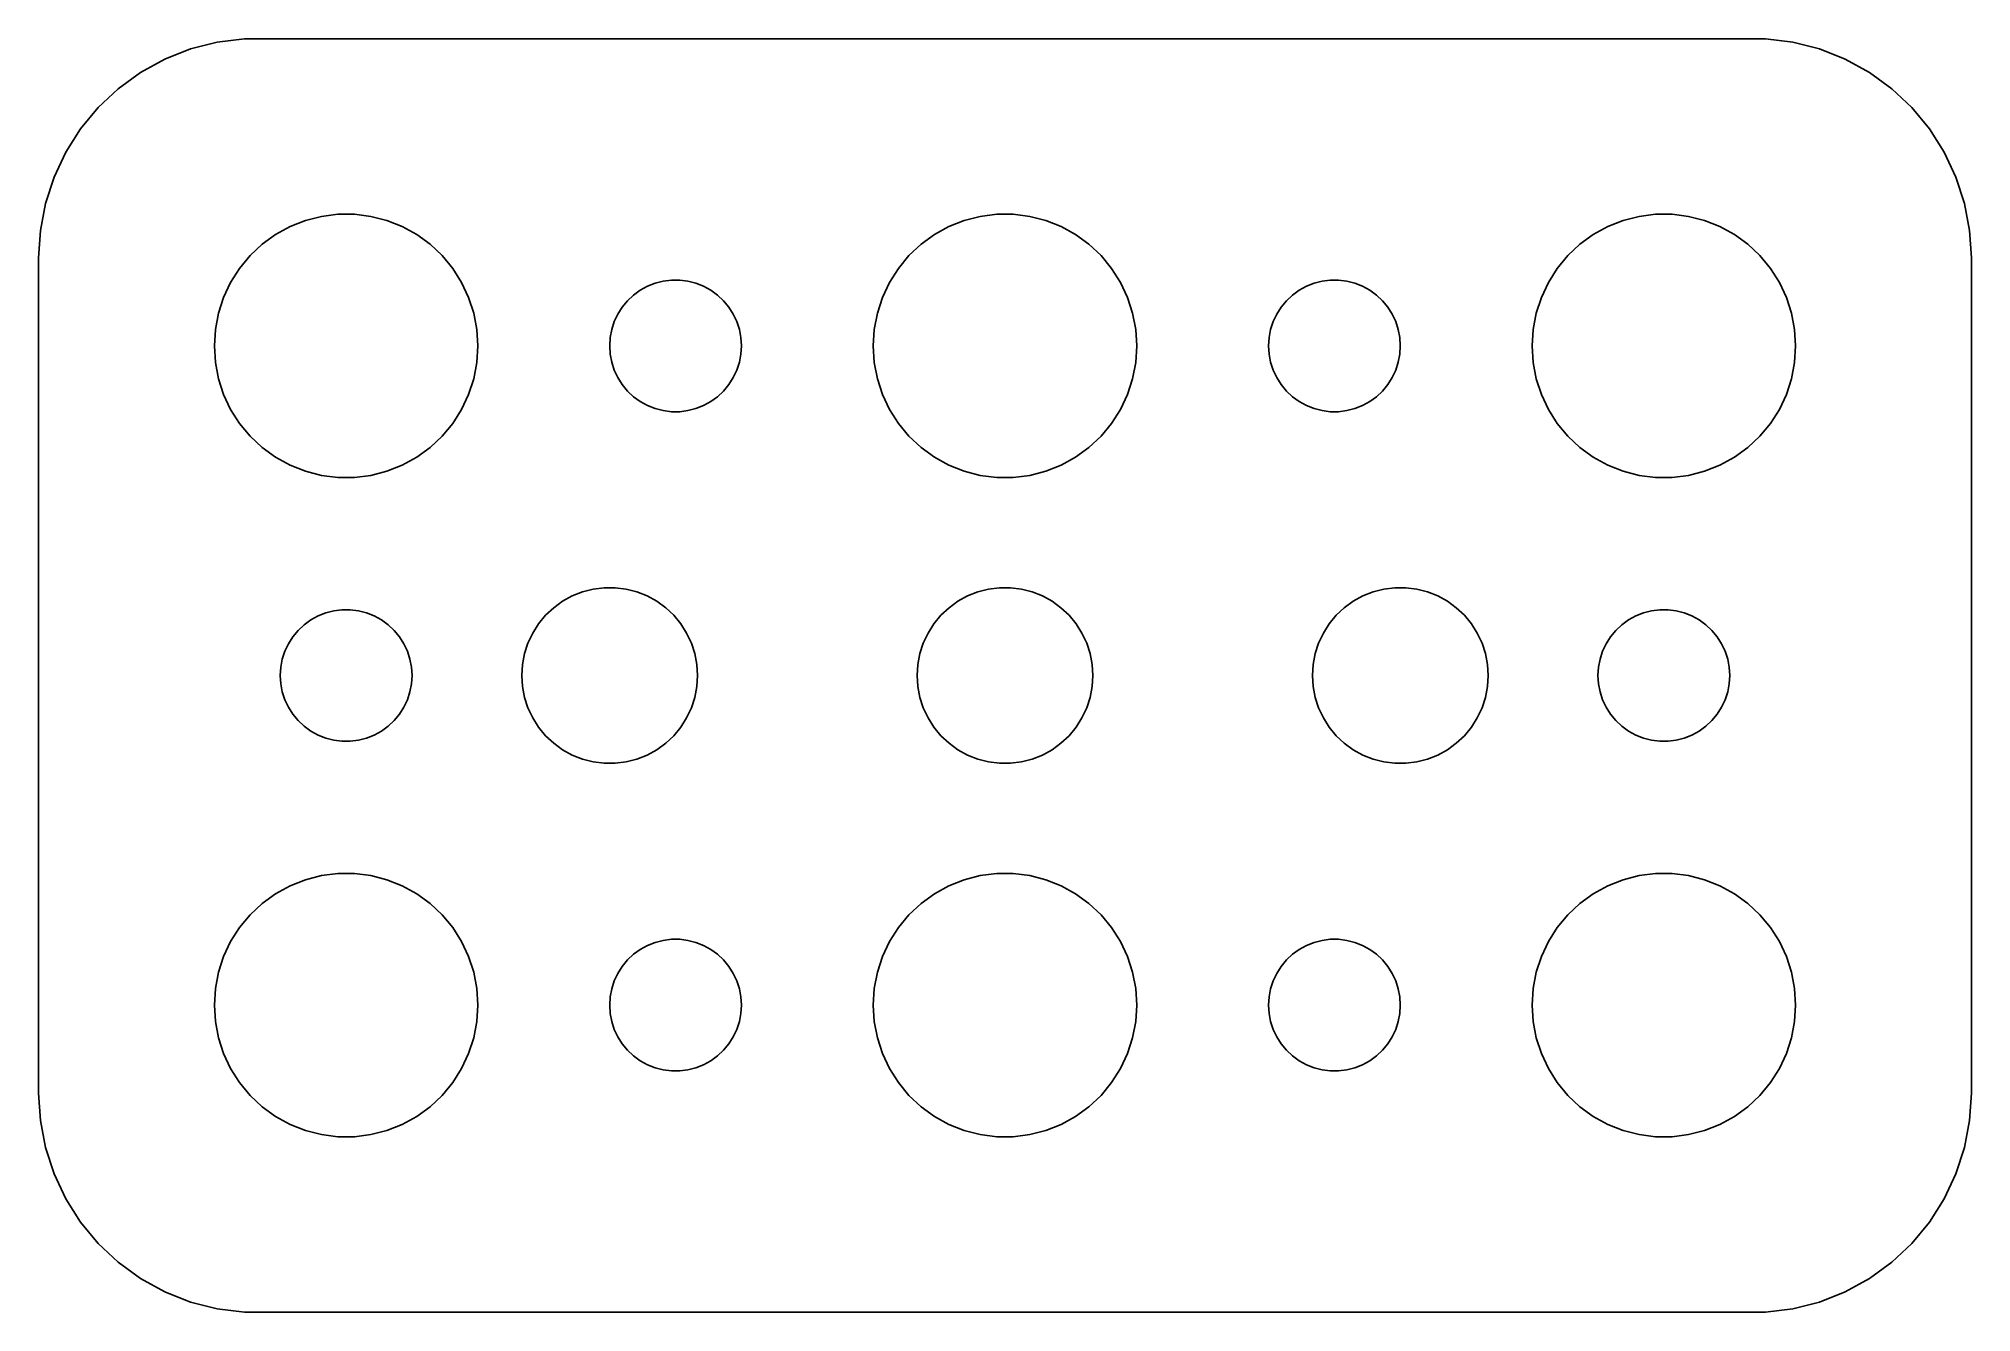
# Model space of a CAD drawing. Header units: metres. Extents: x -22 to 22, y 24.5 to 53.5.
import ezdxf

# ---------------------------------------------------------------- set-up
doc = ezdxf.new("R2010")
doc.units = ezdxf.units.M

msp = doc.modelspace()

# ---------------------------------------------------------------- linework, layer by layer
for p, q in [((-18.5451, 53.2553), (-19.1289, 53.0241)), ((-17.9369, 53.4114), (-18.5451, 53.2553)), ((-17.3139, 53.4901), (-17.9369, 53.4114)), ((17.3139, 53.4901), (-17.3139, 53.4901)), ((17.9369, 53.4114), (17.3139, 53.4901)), ((18.5451, 53.2553), (17.9369, 53.4114)), ((19.1289, 53.0241), (18.5451, 53.2553)), ((-19.1289, 53.0241), (-19.6791, 52.7216)), ((19.6791, 52.7216), (19.1289, 53.0241)), ((-19.6791, 52.7216), (-20.1871, 52.3526)), ((20.1871, 52.3526), (19.6791, 52.7216)), ((-20.6448, 51.9227), (-21.0451, 51.4389)), ((-20.1871, 52.3526), (-20.6448, 51.9227)), ((20.6448, 51.9227), (20.1871, 52.3526)), ((21.0451, 51.4389), (20.6448, 51.9227)), ((-21.0451, 51.4389), (-21.3815, 50.9088)), ((21.3815, 50.9088), (21.0451, 51.4389)), ((-21.3815, 50.9088), (-21.6489, 50.3406)), ((21.6489, 50.3406), (21.3815, 50.9088)), ((-21.6489, 50.3406), (-21.8429, 49.7434)), ((21.8429, 49.7434), (21.6489, 50.3406)), ((-21.8429, 49.7434), (-21.9606, 49.1267)), ((21.9606, 49.1267), (21.8429, 49.7434)), ((-16.2773, 49.2145), (-15.927, 49.3532)), ((-15.927, 49.3532), (-15.5621, 49.4469)), ((-15.5621, 49.4469), (-15.1884, 49.4941)), ((-15.1884, 49.4941), (-14.8116, 49.4941)), ((-14.8116, 49.4941), (-14.4379, 49.4469)), ((-14.4379, 49.4469), (-14.0729, 49.3532)), ((-14.0729, 49.3532), (-13.7227, 49.2145)), ((-1.27733, 49.2145), (-0.92705, 49.3532)), ((-0.92705, 49.3532), (-0.56213, 49.4469)), ((-0.56213, 49.4469), (-0.18837, 49.4941)), ((-0.18837, 49.4941), (0.18837, 49.4941)), ((0.18837, 49.4941), (0.56213, 49.4469)), ((0.56213, 49.4469), (0.92705, 49.3532)), ((0.92705, 49.3532), (1.27733, 49.2145)), ((13.7227, 49.2145), (14.0729, 49.3532)), ((14.0729, 49.3532), (14.4379, 49.4469)), ((14.4379, 49.4469), (14.8116, 49.4941)), ((14.8116, 49.4941), (15.1884, 49.4941)), ((15.1884, 49.4941), (15.5621, 49.4469)), ((15.5621, 49.4469), (15.927, 49.3532)), ((15.927, 49.3532), (16.2773, 49.2145)), ((-21.9606, 49.1267), (-22, 48.5)), ((-16.9123, 48.8115), (-16.6075, 49.033)), ((-16.6075, 49.033), (-16.2773, 49.2145)), ((-13.7227, 49.2145), (-13.3925, 49.033)), ((-13.3925, 49.033), (-13.0877, 48.8115)), ((-1.91226, 48.8115), (-1.60747, 49.033)), ((-1.60747, 49.033), (-1.27733, 49.2145)), ((1.27733, 49.2145), (1.60747, 49.033)), ((1.60747, 49.033), (1.91226, 48.8115)), ((13.0877, 48.8115), (13.3925, 49.033)), ((13.3925, 49.033), (13.7227, 49.2145)), ((16.2773, 49.2145), (16.6075, 49.033)), ((16.6075, 49.033), (16.9123, 48.8115)), ((22, 48.5), (21.9606, 49.1267)), ((-22, 48.5), (-22, 29.5)), ((-17.427, 48.2634), (-17.1869, 48.5536)), ((-17.1869, 48.5536), (-16.9123, 48.8115)), ((-13.0877, 48.8115), (-12.8131, 48.5536)), ((-12.8131, 48.5536), (-12.5729, 48.2634)), ((-2.42705, 48.2634), (-2.1869, 48.5536)), ((-2.1869, 48.5536), (-1.91226, 48.8115)), ((1.91226, 48.8115), (2.1869, 48.5536)), ((2.1869, 48.5536), (2.42705, 48.2634)), ((12.5729, 48.2634), (12.8131, 48.5536)), ((12.8131, 48.5536), (13.0877, 48.8115)), ((16.9123, 48.8115), (17.1869, 48.5536)), ((17.1869, 48.5536), (17.427, 48.2634)), ((22, 29.5), (22, 48.5)), ((-17.6289, 47.9453), (-17.427, 48.2634)), ((-12.5729, 48.2634), (-12.3711, 47.9453)), ((-7.96352, 47.9266), (-7.78107, 47.9734)), ((-7.78107, 47.9734), (-7.59418, 47.997)), ((-7.59418, 47.997), (-7.40581, 47.997)), ((-7.40581, 47.997), (-7.21892, 47.9734)), ((-7.21892, 47.9734), (-7.03647, 47.9266)), ((-2.62891, 47.9453), (-2.42705, 48.2634)), ((2.42705, 48.2634), (2.62891, 47.9453)), ((7.03647, 47.9266), (7.21892, 47.9734)), ((7.21892, 47.9734), (7.40581, 47.997)), ((7.40581, 47.997), (7.59418, 47.997)), ((7.59418, 47.997), (7.78107, 47.9734)), ((7.78107, 47.9734), (7.96352, 47.9266)), ((12.3711, 47.9453), (12.5729, 48.2634)), ((17.427, 48.2634), (17.6289, 47.9453)), ((-17.9057, 47.2461), (-17.7893, 47.6044)), ((-17.7893, 47.6044), (-17.6289, 47.9453)), ((-12.3711, 47.9453), (-12.2107, 47.6044)), ((-12.2107, 47.6044), (-12.0942, 47.2461)), ((-8.71352, 47.3817), (-8.59344, 47.5268)), ((-8.59344, 47.5268), (-8.45613, 47.6558)), ((-8.45613, 47.6558), (-8.30373, 47.7665)), ((-8.30373, 47.7665), (-8.13866, 47.8572)), ((-8.13866, 47.8572), (-7.96352, 47.9266)), ((-7.03647, 47.9266), (-6.86133, 47.8572)), ((-6.86133, 47.8572), (-6.69626, 47.7665)), ((-6.69626, 47.7665), (-6.54385, 47.6558)), ((-6.54385, 47.6558), (-6.40654, 47.5268)), ((-6.40654, 47.5268), (-6.28647, 47.3817)), ((-2.90575, 47.2461), (-2.78932, 47.6044)), ((-2.78932, 47.6044), (-2.62891, 47.9453)), ((2.62891, 47.9453), (2.78932, 47.6044)), ((2.78932, 47.6044), (2.90575, 47.2461)), ((6.28647, 47.3817), (6.40654, 47.5268)), ((6.40654, 47.5268), (6.54385, 47.6558)), ((6.54385, 47.6558), (6.69626, 47.7665)), ((6.69626, 47.7665), (6.86133, 47.8572)), ((6.86133, 47.8572), (7.03647, 47.9266)), ((7.96352, 47.9266), (8.13866, 47.8572)), ((8.13866, 47.8572), (8.30373, 47.7665)), ((8.30373, 47.7665), (8.45613, 47.6558)), ((8.45613, 47.6558), (8.59344, 47.5268)), ((8.59344, 47.5268), (8.71352, 47.3817)), ((12.0942, 47.2461), (12.2107, 47.6044)), ((12.2107, 47.6044), (12.3711, 47.9453)), ((17.6289, 47.9453), (17.7893, 47.6044)), ((17.7893, 47.6044), (17.9057, 47.2461)), ((-17.9763, 46.876), (-17.9057, 47.2461)), ((-12.0942, 47.2461), (-12.0237, 46.876)), ((-8.89465, 47.0522), (-8.81445, 47.2226)), ((-8.81445, 47.2226), (-8.71352, 47.3817)), ((-6.28647, 47.3817), (-6.18553, 47.2226)), ((-6.18553, 47.2226), (-6.10533, 47.0522)), ((-2.97633, 46.876), (-2.90575, 47.2461)), ((2.90575, 47.2461), (2.97633, 46.876)), ((6.10533, 47.0522), (6.18553, 47.2226)), ((6.18553, 47.2226), (6.28647, 47.3817)), ((8.71352, 47.3817), (8.81445, 47.2226)), ((8.81445, 47.2226), (8.89465, 47.0522)), ((12.0237, 46.876), (12.0942, 47.2461)), ((17.9057, 47.2461), (17.9763, 46.876)), ((-18, 46.5), (-17.9763, 46.876)), ((-12.0237, 46.876), (-12, 46.5)), ((-9, 46.5), (-8.98816, 46.688)), ((-8.98816, 46.688), (-8.95287, 46.873)), ((-8.95287, 46.873), (-8.89465, 47.0522)), ((-6.10533, 47.0522), (-6.04712, 46.873)), ((-6.04712, 46.873), (-6.01183, 46.688)), ((-6.01183, 46.688), (-6, 46.5)), ((-3, 46.5), (-2.97633, 46.876)), ((2.97633, 46.876), (3, 46.5)), ((6, 46.5), (6.01183, 46.688)), ((6.01183, 46.688), (6.04712, 46.873)), ((6.04712, 46.873), (6.10533, 47.0522)), ((8.89465, 47.0522), (8.95287, 46.873)), ((8.95287, 46.873), (8.98816, 46.688)), ((8.98816, 46.688), (9, 46.5)), ((12, 46.5), (12.0237, 46.876)), ((17.9763, 46.876), (18, 46.5)), ((-17.9763, 46.124), (-18, 46.5)), ((-12, 46.5), (-12.0237, 46.124)), ((-8.98816, 46.312), (-9, 46.5)), ((-8.95287, 46.127), (-8.98816, 46.312)), ((-6.01183, 46.312), (-6.04712, 46.127)), ((-6, 46.5), (-6.01183, 46.312)), ((-2.97633, 46.124), (-3, 46.5)), ((3, 46.5), (2.97633, 46.124)), ((6.01183, 46.312), (6, 46.5)), ((6.04712, 46.127), (6.01183, 46.312)), ((8.98816, 46.312), (8.95287, 46.127)), ((9, 46.5), (8.98816, 46.312)), ((12.0237, 46.124), (12, 46.5)), ((18, 46.5), (17.9763, 46.124)), ((-17.9057, 45.7539), (-17.9763, 46.124)), ((-12.0237, 46.124), (-12.0942, 45.7539)), ((-8.89465, 45.9478), (-8.95287, 46.127)), ((-8.81445, 45.7774), (-8.89465, 45.9478)), ((-8.71352, 45.6183), (-8.81445, 45.7774)), ((-6.18553, 45.7774), (-6.28647, 45.6183)), ((-6.10533, 45.9478), (-6.18553, 45.7774)), ((-6.04712, 46.127), (-6.10533, 45.9478)), ((-2.90575, 45.7539), (-2.97633, 46.124)), ((2.97633, 46.124), (2.90575, 45.7539)), ((6.10533, 45.9478), (6.04712, 46.127)), ((6.18553, 45.7774), (6.10533, 45.9478)), ((6.28647, 45.6183), (6.18553, 45.7774)), ((8.81445, 45.7774), (8.71352, 45.6183)), ((8.89465, 45.9478), (8.81445, 45.7774)), ((8.95287, 46.127), (8.89465, 45.9478)), ((12.0942, 45.7539), (12.0237, 46.124)), ((17.9763, 46.124), (17.9057, 45.7539)), ((-17.7893, 45.3956), (-17.9057, 45.7539)), ((-17.6289, 45.0547), (-17.7893, 45.3956)), ((-12.2107, 45.3956), (-12.3711, 45.0547)), ((-12.0942, 45.7539), (-12.2107, 45.3956)), ((-8.59344, 45.4732), (-8.71352, 45.6183)), ((-8.45613, 45.3442), (-8.59344, 45.4732)), ((-8.30373, 45.2335), (-8.45613, 45.3442)), ((-6.54385, 45.3442), (-6.69626, 45.2335)), ((-6.40654, 45.4732), (-6.54385, 45.3442)), ((-6.28647, 45.6183), (-6.40654, 45.4732)), ((-2.78932, 45.3956), (-2.90575, 45.7539)), ((-2.62891, 45.0547), (-2.78932, 45.3956)), ((2.78932, 45.3956), (2.62891, 45.0547)), ((2.90575, 45.7539), (2.78932, 45.3956)), ((6.40654, 45.4732), (6.28647, 45.6183)), ((6.54385, 45.3442), (6.40654, 45.4732)), ((6.69626, 45.2335), (6.54385, 45.3442)), ((8.45613, 45.3442), (8.30373, 45.2335)), ((8.59344, 45.4732), (8.45613, 45.3442)), ((8.71352, 45.6183), (8.59344, 45.4732)), ((12.2107, 45.3956), (12.0942, 45.7539)), ((12.3711, 45.0547), (12.2107, 45.3956)), ((17.7893, 45.3956), (17.6289, 45.0547)), ((17.9057, 45.7539), (17.7893, 45.3956)), ((-17.427, 44.7366), (-17.6289, 45.0547)), ((-12.3711, 45.0547), (-12.5729, 44.7366)), ((-8.13866, 45.1427), (-8.30373, 45.2335)), ((-7.96352, 45.0734), (-8.13866, 45.1427)), ((-7.78107, 45.0266), (-7.96352, 45.0734)), ((-7.59418, 45.0029), (-7.78107, 45.0266)), ((-7.40581, 45.0029), (-7.59418, 45.0029)), ((-7.21892, 45.0266), (-7.40581, 45.0029)), ((-7.03647, 45.0734), (-7.21892, 45.0266)), ((-6.86133, 45.1427), (-7.03647, 45.0734)), ((-6.69626, 45.2335), (-6.86133, 45.1427)), ((-2.42705, 44.7366), (-2.62891, 45.0547)), ((2.62891, 45.0547), (2.42705, 44.7366)), ((6.86133, 45.1427), (6.69626, 45.2335)), ((7.03647, 45.0734), (6.86133, 45.1427)), ((7.21892, 45.0266), (7.03647, 45.0734)), ((7.40581, 45.0029), (7.21892, 45.0266)), ((7.59418, 45.0029), (7.40581, 45.0029)), ((7.78107, 45.0266), (7.59418, 45.0029)), ((7.96352, 45.0734), (7.78107, 45.0266)), ((8.13866, 45.1427), (7.96352, 45.0734)), ((8.30373, 45.2335), (8.13866, 45.1427)), ((12.5729, 44.7366), (12.3711, 45.0547)), ((17.6289, 45.0547), (17.427, 44.7366)), ((-17.1869, 44.4464), (-17.427, 44.7366)), ((-16.9123, 44.1884), (-17.1869, 44.4464)), ((-12.8131, 44.4464), (-13.0877, 44.1884)), ((-12.5729, 44.7366), (-12.8131, 44.4464)), ((-2.1869, 44.4464), (-2.42705, 44.7366)), ((-1.91226, 44.1884), (-2.1869, 44.4464)), ((2.1869, 44.4464), (1.91226, 44.1884)), ((2.42705, 44.7366), (2.1869, 44.4464)), ((12.8131, 44.4464), (12.5729, 44.7366)), ((13.0877, 44.1884), (12.8131, 44.4464)), ((17.1869, 44.4464), (16.9123, 44.1884)), ((17.427, 44.7366), (17.1869, 44.4464)), ((-16.6075, 43.967), (-16.9123, 44.1884)), ((-13.0877, 44.1884), (-13.3925, 43.967)), ((-1.60747, 43.967), (-1.91226, 44.1884)), ((1.91226, 44.1884), (1.60747, 43.967)), ((13.3925, 43.967), (13.0877, 44.1884)), ((16.9123, 44.1884), (16.6075, 43.967)), ((-16.2773, 43.7855), (-16.6075, 43.967)), ((-15.927, 43.6468), (-16.2773, 43.7855)), ((-15.5621, 43.5531), (-15.927, 43.6468)), ((-14.0729, 43.6468), (-14.4379, 43.5531)), ((-13.7227, 43.7855), (-14.0729, 43.6468)), ((-13.3925, 43.967), (-13.7227, 43.7855)), ((-1.27733, 43.7855), (-1.60747, 43.967)), ((-0.92705, 43.6468), (-1.27733, 43.7855)), ((-0.56213, 43.5531), (-0.92705, 43.6468)), ((0.92705, 43.6468), (0.56213, 43.5531)), ((1.27733, 43.7855), (0.92705, 43.6468)), ((1.60747, 43.967), (1.27733, 43.7855)), ((13.7227, 43.7855), (13.3925, 43.967)), ((14.0729, 43.6468), (13.7227, 43.7855)), ((14.4379, 43.5531), (14.0729, 43.6468)), ((15.927, 43.6468), (15.5621, 43.5531)), ((16.2773, 43.7855), (15.927, 43.6468)), ((16.6075, 43.967), (16.2773, 43.7855)), ((-15.1884, 43.5059), (-15.5621, 43.5531)), ((-14.8116, 43.5059), (-15.1884, 43.5059)), ((-14.4379, 43.5531), (-14.8116, 43.5059)), ((-0.18837, 43.5059), (-0.56213, 43.5531)), ((0.18837, 43.5059), (-0.18837, 43.5059)), ((0.56213, 43.5531), (0.18837, 43.5059)), ((14.8116, 43.5059), (14.4379, 43.5531)), ((15.1884, 43.5059), (14.8116, 43.5059)), ((15.5621, 43.5531), (15.1884, 43.5059)), ((-9.61803, 40.9021), (-9.37476, 40.9646)), ((-9.37476, 40.9646), (-9.12558, 40.996)), ((-9.12558, 40.996), (-8.8744, 40.996)), ((-8.8744, 40.996), (-8.62523, 40.9646)), ((-8.62523, 40.9646), (-8.38196, 40.9021)), ((-0.61803, 40.9021), (-0.37476, 40.9646)), ((-0.37476, 40.9646), (-0.12558, 40.996)), ((-0.12558, 40.996), (0.12558, 40.996)), ((0.12558, 40.996), (0.37476, 40.9646)), ((0.37476, 40.9646), (0.61803, 40.9021)), ((8.38196, 40.9021), (8.62523, 40.9646)), ((8.62523, 40.9646), (8.8744, 40.996)), ((8.8744, 40.996), (9.12558, 40.996)), ((9.12558, 40.996), (9.37476, 40.9646)), ((9.37476, 40.9646), (9.61803, 40.9021)), ((-15.2811, 40.4734), (-15.0942, 40.497)), ((-15.0942, 40.497), (-14.9058, 40.497)), ((-14.9058, 40.497), (-14.7189, 40.4734)), ((-10.4579, 40.3691), (-10.2748, 40.541)), ((-10.2748, 40.541), (-10.0716, 40.6886)), ((-10.0716, 40.6886), (-9.85155, 40.8096)), ((-9.85155, 40.8096), (-9.61803, 40.9021)), ((-8.38196, 40.9021), (-8.14844, 40.8096)), ((-8.14844, 40.8096), (-7.92834, 40.6886)), ((-7.92834, 40.6886), (-7.72514, 40.541)), ((-7.72514, 40.541), (-7.54205, 40.3691)), ((-1.45793, 40.3691), (-1.27484, 40.541)), ((-1.27484, 40.541), (-1.07164, 40.6886)), ((-1.07164, 40.6886), (-0.85155, 40.8096)), ((-0.85155, 40.8096), (-0.61803, 40.9021)), ((0.61803, 40.9021), (0.85155, 40.8096)), ((0.85155, 40.8096), (1.07164, 40.6886)), ((1.07164, 40.6886), (1.27484, 40.541)), ((1.27484, 40.541), (1.45793, 40.3691)), ((7.54205, 40.3691), (7.72514, 40.541)), ((7.72514, 40.541), (7.92834, 40.6886)), ((7.92834, 40.6886), (8.14844, 40.8096)), ((8.14844, 40.8096), (8.38196, 40.9021)), ((9.61803, 40.9021), (9.85155, 40.8096)), ((9.85155, 40.8096), (10.0716, 40.6886)), ((10.0716, 40.6886), (10.2748, 40.541)), ((10.2748, 40.541), (10.4579, 40.3691)), ((14.7189, 40.4734), (14.9058, 40.497)), ((14.9058, 40.497), (15.0942, 40.497)), ((15.0942, 40.497), (15.2811, 40.4734)), ((-16.0934, 40.0268), (-15.9561, 40.1558)), ((-15.9561, 40.1558), (-15.8037, 40.2665)), ((-15.8037, 40.2665), (-15.6387, 40.3572)), ((-15.6387, 40.3572), (-15.4635, 40.4266)), ((-15.4635, 40.4266), (-15.2811, 40.4734)), ((-14.7189, 40.4734), (-14.5365, 40.4266)), ((-14.5365, 40.4266), (-14.3613, 40.3572)), ((-14.3613, 40.3572), (-14.1963, 40.2665)), ((-14.1963, 40.2665), (-14.0439, 40.1558)), ((-14.0439, 40.1558), (-13.9065, 40.0268)), ((-10.7526, 39.9635), (-10.618, 40.1756)), ((-10.618, 40.1756), (-10.4579, 40.3691)), ((-7.54205, 40.3691), (-7.38196, 40.1756)), ((-7.38196, 40.1756), (-7.24738, 39.9635)), ((-1.75261, 39.9635), (-1.61803, 40.1756)), ((-1.61803, 40.1756), (-1.45793, 40.3691)), ((1.45793, 40.3691), (1.61803, 40.1756)), ((1.61803, 40.1756), (1.75261, 39.9635)), ((7.24738, 39.9635), (7.38196, 40.1756)), ((7.38196, 40.1756), (7.54205, 40.3691)), ((10.4579, 40.3691), (10.618, 40.1756)), ((10.618, 40.1756), (10.7526, 39.9635)), ((13.9065, 40.0268), (14.0439, 40.1558)), ((14.0439, 40.1558), (14.1963, 40.2665)), ((14.1963, 40.2665), (14.3613, 40.3572)), ((14.3613, 40.3572), (14.5365, 40.4266)), ((14.5365, 40.4266), (14.7189, 40.4734)), ((15.2811, 40.4734), (15.4635, 40.4266)), ((15.4635, 40.4266), (15.6387, 40.3572)), ((15.6387, 40.3572), (15.8037, 40.2665)), ((15.8037, 40.2665), (15.9561, 40.1558)), ((15.9561, 40.1558), (16.0934, 40.0268)), ((-16.3947, 39.5522), (-16.3145, 39.7226)), ((-16.3145, 39.7226), (-16.2135, 39.8817)), ((-16.2135, 39.8817), (-16.0934, 40.0268)), ((-13.9065, 40.0268), (-13.7865, 39.8817)), ((-13.7865, 39.8817), (-13.6855, 39.7226)), ((-13.6855, 39.7226), (-13.6053, 39.5522)), ((-10.9372, 39.4974), (-10.8595, 39.7362)), ((-10.8595, 39.7362), (-10.7526, 39.9635)), ((-7.24738, 39.9635), (-7.14044, 39.7362)), ((-7.14044, 39.7362), (-7.06282, 39.4974)), ((-1.93716, 39.4974), (-1.85954, 39.7362)), ((-1.85954, 39.7362), (-1.75261, 39.9635)), ((1.75261, 39.9635), (1.85954, 39.7362)), ((1.85954, 39.7362), (1.93716, 39.4974)), ((7.06282, 39.4974), (7.14044, 39.7362)), ((7.14044, 39.7362), (7.24738, 39.9635)), ((10.7526, 39.9635), (10.8595, 39.7362)), ((10.8595, 39.7362), (10.9372, 39.4974)), ((13.6053, 39.5522), (13.6855, 39.7226)), ((13.6855, 39.7226), (13.7865, 39.8817)), ((13.7865, 39.8817), (13.9065, 40.0268)), ((16.0934, 40.0268), (16.2135, 39.8817)), ((16.2135, 39.8817), (16.3145, 39.7226)), ((16.3145, 39.7226), (16.3947, 39.5522)), ((-16.5, 39), (-16.4882, 39.188)), ((-16.4882, 39.188), (-16.4529, 39.373)), ((-16.4529, 39.373), (-16.3947, 39.5522)), ((-13.6053, 39.5522), (-13.5471, 39.373)), ((-13.5471, 39.373), (-13.5118, 39.188)), ((-13.5118, 39.188), (-13.5, 39)), ((-11, 39), (-10.9842, 39.2507)), ((-10.9842, 39.2507), (-10.9372, 39.4974)), ((-7.06282, 39.4974), (-7.01576, 39.2507)), ((-7.01576, 39.2507), (-7, 39)), ((-2, 39), (-1.98422, 39.2507)), ((-1.98422, 39.2507), (-1.93716, 39.4974)), ((1.93716, 39.4974), (1.98422, 39.2507)), ((1.98422, 39.2507), (2, 39)), ((7, 39), (7.01576, 39.2507)), ((7.01576, 39.2507), (7.06282, 39.4974)), ((10.9372, 39.4974), (10.9842, 39.2507)), ((10.9842, 39.2507), (11, 39)), ((13.5, 39), (13.5118, 39.188)), ((13.5118, 39.188), (13.5471, 39.373)), ((13.5471, 39.373), (13.6053, 39.5522)), ((16.3947, 39.5522), (16.4529, 39.373)), ((16.4529, 39.373), (16.4882, 39.188)), ((16.4882, 39.188), (16.5, 39)), ((-16.4882, 38.812), (-16.5, 39)), ((-16.4529, 38.627), (-16.4882, 38.812)), ((-13.5118, 38.812), (-13.5471, 38.627)), ((-13.5, 39), (-13.5118, 38.812)), ((-10.9842, 38.7493), (-11, 39)), ((-10.9372, 38.5026), (-10.9842, 38.7493)), ((-7.01576, 38.7493), (-7.06282, 38.5026)), ((-7, 39), (-7.01576, 38.7493)), ((-1.98422, 38.7493), (-2, 39)), ((-1.93716, 38.5026), (-1.98422, 38.7493)), ((1.98422, 38.7493), (1.93716, 38.5026)), ((2, 39), (1.98422, 38.7493)), ((7.01576, 38.7493), (7, 39)), ((7.06282, 38.5026), (7.01576, 38.7493)), ((10.9842, 38.7493), (10.9372, 38.5026)), ((11, 39), (10.9842, 38.7493)), ((13.5118, 38.812), (13.5, 39)), ((13.5471, 38.627), (13.5118, 38.812)), ((16.4882, 38.812), (16.4529, 38.627)), ((16.5, 39), (16.4882, 38.812)), ((-16.3947, 38.4478), (-16.4529, 38.627)), ((-16.3145, 38.2774), (-16.3947, 38.4478)), ((-13.6053, 38.4478), (-13.6855, 38.2774)), ((-13.5471, 38.627), (-13.6053, 38.4478)), ((-10.8595, 38.2638), (-10.9372, 38.5026)), ((-7.06282, 38.5026), (-7.14044, 38.2638)), ((-1.85954, 38.2638), (-1.93716, 38.5026)), ((1.93716, 38.5026), (1.85954, 38.2638)), ((7.14044, 38.2638), (7.06282, 38.5026)), ((10.9372, 38.5026), (10.8595, 38.2638)), ((13.6053, 38.4478), (13.5471, 38.627)), ((13.6855, 38.2774), (13.6053, 38.4478)), ((16.3947, 38.4478), (16.3145, 38.2774)), ((16.4529, 38.627), (16.3947, 38.4478)), ((-16.2135, 38.1183), (-16.3145, 38.2774)), ((-16.0934, 37.9732), (-16.2135, 38.1183)), ((-15.9561, 37.8442), (-16.0934, 37.9732)), ((-15.8037, 37.7335), (-15.9561, 37.8442)), ((-14.0439, 37.8442), (-14.1963, 37.7335)), ((-13.9065, 37.9732), (-14.0439, 37.8442)), ((-13.7865, 38.1183), (-13.9065, 37.9732)), ((-13.6855, 38.2774), (-13.7865, 38.1183)), ((-10.7526, 38.0365), (-10.8595, 38.2638)), ((-10.618, 37.8244), (-10.7526, 38.0365)), ((-7.24738, 38.0365), (-7.38196, 37.8244)), ((-7.14044, 38.2638), (-7.24738, 38.0365)), ((-1.75261, 38.0365), (-1.85954, 38.2638)), ((-1.61803, 37.8244), (-1.75261, 38.0365)), ((1.75261, 38.0365), (1.61803, 37.8244)), ((1.85954, 38.2638), (1.75261, 38.0365)), ((7.24738, 38.0365), (7.14044, 38.2638)), ((7.38196, 37.8244), (7.24738, 38.0365)), ((10.7526, 38.0365), (10.618, 37.8244)), ((10.8595, 38.2638), (10.7526, 38.0365)), ((13.7865, 38.1183), (13.6855, 38.2774)), ((13.9065, 37.9732), (13.7865, 38.1183)), ((14.0439, 37.8442), (13.9065, 37.9732)), ((14.1963, 37.7335), (14.0439, 37.8442)), ((15.9561, 37.8442), (15.8037, 37.7335)), ((16.0934, 37.9732), (15.9561, 37.8442)), ((16.2135, 38.1183), (16.0934, 37.9732)), ((16.3145, 38.2774), (16.2135, 38.1183)), ((-15.6387, 37.6428), (-15.8037, 37.7335)), ((-15.4635, 37.5734), (-15.6387, 37.6428)), ((-15.2811, 37.5266), (-15.4635, 37.5734)), ((-15.0942, 37.503), (-15.2811, 37.5266)), ((-14.9058, 37.503), (-15.0942, 37.503)), ((-14.7189, 37.5266), (-14.9058, 37.503)), ((-14.5365, 37.5734), (-14.7189, 37.5266)), ((-14.3613, 37.6428), (-14.5365, 37.5734)), ((-14.1963, 37.7335), (-14.3613, 37.6428)), ((-10.4579, 37.6309), (-10.618, 37.8244)), ((-10.2748, 37.459), (-10.4579, 37.6309)), ((-10.0716, 37.3114), (-10.2748, 37.459)), ((-7.72514, 37.459), (-7.92834, 37.3114)), ((-7.54205, 37.6309), (-7.72514, 37.459)), ((-7.38196, 37.8244), (-7.54205, 37.6309)), ((-1.45793, 37.6309), (-1.61803, 37.8244)), ((-1.27484, 37.459), (-1.45793, 37.6309)), ((-1.07164, 37.3114), (-1.27484, 37.459)), ((1.27484, 37.459), (1.07164, 37.3114)), ((1.45793, 37.6309), (1.27484, 37.459)), ((1.61803, 37.8244), (1.45793, 37.6309)), ((7.54205, 37.6309), (7.38196, 37.8244)), ((7.72514, 37.459), (7.54205, 37.6309)), ((7.92834, 37.3114), (7.72514, 37.459)), ((10.2748, 37.459), (10.0716, 37.3114)), ((10.4579, 37.6309), (10.2748, 37.459)), ((10.618, 37.8244), (10.4579, 37.6309)), ((14.3613, 37.6428), (14.1963, 37.7335)), ((14.5365, 37.5734), (14.3613, 37.6428)), ((14.7189, 37.5266), (14.5365, 37.5734)), ((14.9058, 37.503), (14.7189, 37.5266)), ((15.0942, 37.503), (14.9058, 37.503)), ((15.2811, 37.5266), (15.0942, 37.503)), ((15.4635, 37.5734), (15.2811, 37.5266)), ((15.6387, 37.6428), (15.4635, 37.5734)), ((15.8037, 37.7335), (15.6387, 37.6428)), ((-9.85155, 37.1904), (-10.0716, 37.3114)), ((-9.61803, 37.0979), (-9.85155, 37.1904)), ((-9.37476, 37.0354), (-9.61803, 37.0979)), ((-9.12558, 37.004), (-9.37476, 37.0354)), ((-8.8744, 37.004), (-9.12558, 37.004)), ((-8.62523, 37.0354), (-8.8744, 37.004)), ((-8.38196, 37.0979), (-8.62523, 37.0354)), ((-8.14844, 37.1904), (-8.38196, 37.0979)), ((-7.92834, 37.3114), (-8.14844, 37.1904)), ((-0.85155, 37.1904), (-1.07164, 37.3114)), ((-0.61803, 37.0979), (-0.85155, 37.1904)), ((-0.37476, 37.0354), (-0.61803, 37.0979)), ((-0.12558, 37.004), (-0.37476, 37.0354)), ((0.12558, 37.004), (-0.12558, 37.004)), ((0.37476, 37.0354), (0.12558, 37.004)), ((0.61803, 37.0979), (0.37476, 37.0354)), ((0.85155, 37.1904), (0.61803, 37.0979)), ((1.07164, 37.3114), (0.85155, 37.1904)), ((8.14844, 37.1904), (7.92834, 37.3114)), ((8.38196, 37.0979), (8.14844, 37.1904)), ((8.62523, 37.0354), (8.38196, 37.0979)), ((8.8744, 37.004), (8.62523, 37.0354)), ((9.12558, 37.004), (8.8744, 37.004)), ((9.37476, 37.0354), (9.12558, 37.004)), ((9.61803, 37.0979), (9.37476, 37.0354)), ((9.85155, 37.1904), (9.61803, 37.0979)), ((10.0716, 37.3114), (9.85155, 37.1904)), ((-16.2773, 34.2145), (-15.927, 34.3532)), ((-15.927, 34.3532), (-15.5621, 34.4469)), ((-15.5621, 34.4469), (-15.1884, 34.4941)), ((-15.1884, 34.4941), (-14.8116, 34.4941)), ((-14.8116, 34.4941), (-14.4379, 34.4469)), ((-14.4379, 34.4469), (-14.0729, 34.3532)), ((-14.0729, 34.3532), (-13.7227, 34.2145)), ((-1.27733, 34.2145), (-0.92705, 34.3532)), ((-0.92705, 34.3532), (-0.56213, 34.4469)), ((-0.56213, 34.4469), (-0.18837, 34.4941)), ((-0.18837, 34.4941), (0.18837, 34.4941)), ((0.18837, 34.4941), (0.56213, 34.4469)), ((0.56213, 34.4469), (0.92705, 34.3532)), ((0.92705, 34.3532), (1.27733, 34.2145)), ((13.7227, 34.2145), (14.0729, 34.3532)), ((14.0729, 34.3532), (14.4379, 34.4469)), ((14.4379, 34.4469), (14.8116, 34.4941)), ((14.8116, 34.4941), (15.1884, 34.4941)), ((15.1884, 34.4941), (15.5621, 34.4469)), ((15.5621, 34.4469), (15.927, 34.3532)), ((15.927, 34.3532), (16.2773, 34.2145)), ((-16.9123, 33.8116), (-16.6075, 34.033)), ((-16.6075, 34.033), (-16.2773, 34.2145)), ((-13.7227, 34.2145), (-13.3925, 34.033)), ((-13.3925, 34.033), (-13.0877, 33.8116)), ((-1.91226, 33.8116), (-1.60747, 34.033)), ((-1.60747, 34.033), (-1.27733, 34.2145)), ((1.27733, 34.2145), (1.60747, 34.033)), ((1.60747, 34.033), (1.91226, 33.8116)), ((13.0877, 33.8116), (13.3925, 34.033)), ((13.3925, 34.033), (13.7227, 34.2145)), ((16.2773, 34.2145), (16.6075, 34.033)), ((16.6075, 34.033), (16.9123, 33.8116)), ((-17.427, 33.2634), (-17.1869, 33.5536)), ((-17.1869, 33.5536), (-16.9123, 33.8116)), ((-13.0877, 33.8116), (-12.8131, 33.5536)), ((-12.8131, 33.5536), (-12.5729, 33.2634)), ((-2.42705, 33.2634), (-2.1869, 33.5536)), ((-2.1869, 33.5536), (-1.91226, 33.8116)), ((1.91226, 33.8116), (2.1869, 33.5536)), ((2.1869, 33.5536), (2.42705, 33.2634)), ((12.5729, 33.2634), (12.8131, 33.5536)), ((12.8131, 33.5536), (13.0877, 33.8116)), ((16.9123, 33.8116), (17.1869, 33.5536)), ((17.1869, 33.5536), (17.427, 33.2634)), ((-17.6289, 32.9453), (-17.427, 33.2634)), ((-12.5729, 33.2634), (-12.3711, 32.9453)), ((-2.62891, 32.9453), (-2.42705, 33.2634)), ((2.42705, 33.2634), (2.62891, 32.9453)), ((12.3711, 32.9453), (12.5729, 33.2634)), ((17.427, 33.2634), (17.6289, 32.9453)), ((-17.9057, 32.2461), (-17.7893, 32.6044)), ((-17.7893, 32.6044), (-17.6289, 32.9453)), ((-12.3711, 32.9453), (-12.2107, 32.6044)), ((-12.2107, 32.6044), (-12.0942, 32.2461)), ((-8.59344, 32.5268), (-8.45613, 32.6558)), ((-8.45613, 32.6558), (-8.30373, 32.7665)), ((-8.30373, 32.7665), (-8.13866, 32.8573)), ((-8.13866, 32.8573), (-7.96352, 32.9266)), ((-7.96352, 32.9266), (-7.78107, 32.9734)), ((-7.78107, 32.9734), (-7.59418, 32.9971)), ((-7.59418, 32.9971), (-7.40581, 32.9971)), ((-7.40581, 32.9971), (-7.21892, 32.9734)), ((-7.21892, 32.9734), (-7.03647, 32.9266)), ((-7.03647, 32.9266), (-6.86133, 32.8573)), ((-6.86133, 32.8573), (-6.69626, 32.7665)), ((-6.69626, 32.7665), (-6.54385, 32.6558)), ((-6.54385, 32.6558), (-6.40654, 32.5268)), ((-2.90575, 32.2461), (-2.78932, 32.6044)), ((-2.78932, 32.6044), (-2.62891, 32.9453)), ((2.62891, 32.9453), (2.78932, 32.6044)), ((2.78932, 32.6044), (2.90575, 32.2461)), ((6.40654, 32.5268), (6.54385, 32.6558)), ((6.54385, 32.6558), (6.69626, 32.7665)), ((6.69626, 32.7665), (6.86133, 32.8573)), ((6.86133, 32.8573), (7.03647, 32.9266)), ((7.03647, 32.9266), (7.21892, 32.9734)), ((7.21892, 32.9734), (7.40581, 32.9971)), ((7.40581, 32.9971), (7.59418, 32.9971)), ((7.59418, 32.9971), (7.78107, 32.9734)), ((7.78107, 32.9734), (7.96352, 32.9266)), ((7.96352, 32.9266), (8.13866, 32.8573)), ((8.13866, 32.8573), (8.30373, 32.7665)), ((8.30373, 32.7665), (8.45613, 32.6558)), ((8.45613, 32.6558), (8.59344, 32.5268)), ((12.0942, 32.2461), (12.2107, 32.6044)), ((12.2107, 32.6044), (12.3711, 32.9453)), ((17.6289, 32.9453), (17.7893, 32.6044)), ((17.7893, 32.6044), (17.9057, 32.2461)), ((-17.9763, 31.876), (-17.9057, 32.2461)), ((-12.0942, 32.2461), (-12.0237, 31.876)), ((-8.89465, 32.0522), (-8.81445, 32.2226)), ((-8.81445, 32.2226), (-8.71352, 32.3817)), ((-8.71352, 32.3817), (-8.59344, 32.5268)), ((-6.40654, 32.5268), (-6.28647, 32.3817)), ((-6.28647, 32.3817), (-6.18553, 32.2226)), ((-6.18553, 32.2226), (-6.10533, 32.0522)), ((-2.97633, 31.876), (-2.90575, 32.2461)), ((2.90575, 32.2461), (2.97633, 31.876)), ((6.10533, 32.0522), (6.18553, 32.2226)), ((6.18553, 32.2226), (6.28647, 32.3817)), ((6.28647, 32.3817), (6.40654, 32.5268)), ((8.59344, 32.5268), (8.71352, 32.3817)), ((8.71352, 32.3817), (8.81445, 32.2226)), ((8.81445, 32.2226), (8.89465, 32.0522)), ((12.0237, 31.876), (12.0942, 32.2461)), ((17.9057, 32.2461), (17.9763, 31.876)), ((-18, 31.5), (-17.9763, 31.876)), ((-12.0237, 31.876), (-12, 31.5)), ((-9, 31.5), (-8.98816, 31.688)), ((-8.98816, 31.688), (-8.95287, 31.873)), ((-8.95287, 31.873), (-8.89465, 32.0522)), ((-6.10533, 32.0522), (-6.04712, 31.873)), ((-6.04712, 31.873), (-6.01183, 31.688)), ((-6.01183, 31.688), (-6, 31.5)), ((-3, 31.5), (-2.97633, 31.876)), ((2.97633, 31.876), (3, 31.5)), ((6, 31.5), (6.01183, 31.688)), ((6.01183, 31.688), (6.04712, 31.873)), ((6.04712, 31.873), (6.10533, 32.0522)), ((8.89465, 32.0522), (8.95287, 31.873)), ((8.95287, 31.873), (8.98816, 31.688)), ((8.98816, 31.688), (9, 31.5)), ((12, 31.5), (12.0237, 31.876)), ((17.9763, 31.876), (18, 31.5)), ((-17.9763, 31.124), (-18, 31.5)), ((-12, 31.5), (-12.0237, 31.124)), ((-8.98816, 31.312), (-9, 31.5)), ((-8.95287, 31.127), (-8.98816, 31.312)), ((-6.01183, 31.312), (-6.04712, 31.127)), ((-6, 31.5), (-6.01183, 31.312)), ((-2.97633, 31.124), (-3, 31.5)), ((3, 31.5), (2.97633, 31.124)), ((6.01183, 31.312), (6, 31.5)), ((6.04712, 31.127), (6.01183, 31.312)), ((8.98816, 31.312), (8.95287, 31.127)), ((9, 31.5), (8.98816, 31.312)), ((12.0237, 31.124), (12, 31.5)), ((18, 31.5), (17.9763, 31.124)), ((-17.9057, 30.7539), (-17.9763, 31.124)), ((-12.0237, 31.124), (-12.0942, 30.7539)), ((-8.89465, 30.9478), (-8.95287, 31.127)), ((-8.81445, 30.7774), (-8.89465, 30.9478)), ((-6.10533, 30.9478), (-6.18553, 30.7774)), ((-6.04712, 31.127), (-6.10533, 30.9478)), ((-2.90575, 30.7539), (-2.97633, 31.124)), ((2.97633, 31.124), (2.90575, 30.7539)), ((6.10533, 30.9478), (6.04712, 31.127)), ((6.18553, 30.7774), (6.10533, 30.9478)), ((8.89465, 30.9478), (8.81445, 30.7774)), ((8.95287, 31.127), (8.89465, 30.9478)), ((12.0942, 30.7539), (12.0237, 31.124)), ((17.9763, 31.124), (17.9057, 30.7539)), ((-17.7893, 30.3956), (-17.9057, 30.7539)), ((-17.6289, 30.0547), (-17.7893, 30.3956)), ((-12.2107, 30.3956), (-12.3711, 30.0547)), ((-12.0942, 30.7539), (-12.2107, 30.3956)), ((-8.71352, 30.6183), (-8.81445, 30.7774)), ((-8.59344, 30.4732), (-8.71352, 30.6183)), ((-8.45613, 30.3442), (-8.59344, 30.4732)), ((-6.40654, 30.4732), (-6.54385, 30.3442)), ((-6.28647, 30.6183), (-6.40654, 30.4732)), ((-6.18553, 30.7774), (-6.28647, 30.6183)), ((-2.78932, 30.3956), (-2.90575, 30.7539)), ((-2.62891, 30.0547), (-2.78932, 30.3956)), ((2.78932, 30.3956), (2.62891, 30.0547)), ((2.90575, 30.7539), (2.78932, 30.3956)), ((6.28647, 30.6183), (6.18553, 30.7774)), ((6.40654, 30.4732), (6.28647, 30.6183)), ((6.54385, 30.3442), (6.40654, 30.4732)), ((8.59344, 30.4732), (8.45613, 30.3442)), ((8.71352, 30.6183), (8.59344, 30.4732)), ((8.81445, 30.7774), (8.71352, 30.6183)), ((12.2107, 30.3956), (12.0942, 30.7539)), ((12.3711, 30.0547), (12.2107, 30.3956)), ((17.7893, 30.3956), (17.6289, 30.0547)), ((17.9057, 30.7539), (17.7893, 30.3956)), ((-17.427, 29.7366), (-17.6289, 30.0547)), ((-12.3711, 30.0547), (-12.5729, 29.7366)), ((-8.30373, 30.2335), (-8.45613, 30.3442)), ((-8.13866, 30.1428), (-8.30373, 30.2335)), ((-7.96352, 30.0734), (-8.13866, 30.1428)), ((-7.78107, 30.0266), (-7.96352, 30.0734)), ((-7.59418, 30.003), (-7.78107, 30.0266)), ((-7.40581, 30.003), (-7.59418, 30.003)), ((-7.21892, 30.0266), (-7.40581, 30.003)), ((-7.03647, 30.0734), (-7.21892, 30.0266)), ((-6.86133, 30.1428), (-7.03647, 30.0734)), ((-6.69626, 30.2335), (-6.86133, 30.1428)), ((-6.54385, 30.3442), (-6.69626, 30.2335)), ((-2.42705, 29.7366), (-2.62891, 30.0547)), ((2.62891, 30.0547), (2.42705, 29.7366)), ((6.69626, 30.2335), (6.54385, 30.3442)), ((6.86133, 30.1428), (6.69626, 30.2335)), ((7.03647, 30.0734), (6.86133, 30.1428)), ((7.21892, 30.0266), (7.03647, 30.0734)), ((7.40581, 30.003), (7.21892, 30.0266)), ((7.59418, 30.003), (7.40581, 30.003)), ((7.78107, 30.0266), (7.59418, 30.003)), ((7.96352, 30.0734), (7.78107, 30.0266)), ((8.13866, 30.1428), (7.96352, 30.0734)), ((8.30373, 30.2335), (8.13866, 30.1428)), ((8.45613, 30.3442), (8.30373, 30.2335)), ((12.5729, 29.7366), (12.3711, 30.0547)), ((17.6289, 30.0547), (17.427, 29.7366)), ((-22, 29.5), (-21.9606, 28.8733)), ((-17.1869, 29.4464), (-17.427, 29.7366)), ((-12.5729, 29.7366), (-12.8131, 29.4464)), ((-2.1869, 29.4464), (-2.42705, 29.7366)), ((2.42705, 29.7366), (2.1869, 29.4464)), ((12.8131, 29.4464), (12.5729, 29.7366)), ((17.427, 29.7366), (17.1869, 29.4464)), ((21.9606, 28.8733), (22, 29.5)), ((-16.9123, 29.1885), (-17.1869, 29.4464)), ((-16.6075, 28.967), (-16.9123, 29.1885)), ((-13.0877, 29.1885), (-13.3925, 28.967)), ((-12.8131, 29.4464), (-13.0877, 29.1885)), ((-1.91226, 29.1885), (-2.1869, 29.4464)), ((-1.60747, 28.967), (-1.91226, 29.1885)), ((1.91226, 29.1885), (1.60747, 28.967)), ((2.1869, 29.4464), (1.91226, 29.1885)), ((13.0877, 29.1885), (12.8131, 29.4464)), ((13.3925, 28.967), (13.0877, 29.1885)), ((16.9123, 29.1885), (16.6075, 28.967)), ((17.1869, 29.4464), (16.9123, 29.1885)), ((-21.9606, 28.8733), (-21.8429, 28.2566)), ((-16.2773, 28.7855), (-16.6075, 28.967)), ((-15.927, 28.6468), (-16.2773, 28.7855)), ((-15.5621, 28.5531), (-15.927, 28.6468)), ((-14.0729, 28.6468), (-14.4379, 28.5531)), ((-13.7227, 28.7855), (-14.0729, 28.6468)), ((-13.3925, 28.967), (-13.7227, 28.7855)), ((-1.27733, 28.7855), (-1.60747, 28.967)), ((-0.92705, 28.6468), (-1.27733, 28.7855)), ((-0.56213, 28.5531), (-0.92705, 28.6468)), ((0.92705, 28.6468), (0.56213, 28.5531)), ((1.27733, 28.7855), (0.92705, 28.6468)), ((1.60747, 28.967), (1.27733, 28.7855)), ((13.7227, 28.7855), (13.3925, 28.967)), ((14.0729, 28.6468), (13.7227, 28.7855)), ((14.4379, 28.5531), (14.0729, 28.6468)), ((15.927, 28.6468), (15.5621, 28.5531)), ((16.2773, 28.7855), (15.927, 28.6468)), ((16.6075, 28.967), (16.2773, 28.7855)), ((21.8429, 28.2566), (21.9606, 28.8733)), ((-21.8429, 28.2566), (-21.6489, 27.6594)), ((-15.1884, 28.5059), (-15.5621, 28.5531)), ((-14.8116, 28.5059), (-15.1884, 28.5059)), ((-14.4379, 28.5531), (-14.8116, 28.5059)), ((-0.18837, 28.5059), (-0.56213, 28.5531)), ((0.18837, 28.5059), (-0.18837, 28.5059)), ((0.56213, 28.5531), (0.18837, 28.5059)), ((14.8116, 28.5059), (14.4379, 28.5531)), ((15.1884, 28.5059), (14.8116, 28.5059)), ((15.5621, 28.5531), (15.1884, 28.5059)), ((21.6489, 27.6594), (21.8429, 28.2566)), ((-21.6489, 27.6594), (-21.3815, 27.0912)), ((21.3815, 27.0912), (21.6489, 27.6594)), ((-21.3815, 27.0912), (-21.0451, 26.5611)), ((21.0451, 26.5611), (21.3815, 27.0912)), ((-21.0451, 26.5611), (-20.6448, 26.0773)), ((20.6448, 26.0773), (21.0451, 26.5611)), ((-20.6448, 26.0773), (-20.1871, 25.6474)), ((20.1871, 25.6474), (20.6448, 26.0773)), ((-20.1871, 25.6474), (-19.6791, 25.2784)), ((19.6791, 25.2784), (20.1871, 25.6474)), ((-19.6791, 25.2784), (-19.1289, 24.9759)), ((19.1289, 24.9759), (19.6791, 25.2784)), ((-19.1289, 24.9759), (-18.5451, 24.7447)), ((-18.5451, 24.7447), (-17.9369, 24.5886)), ((17.9369, 24.5886), (18.5451, 24.7447)), ((18.5451, 24.7447), (19.1289, 24.9759)), ((-17.9369, 24.5886), (-17.3139, 24.5099)), ((-17.3139, 24.5099), (17.3139, 24.5099)), ((17.3139, 24.5099), (17.9369, 24.5886))]:
    msp.add_line(p, q)

doc.saveas('drawing.dxf')
